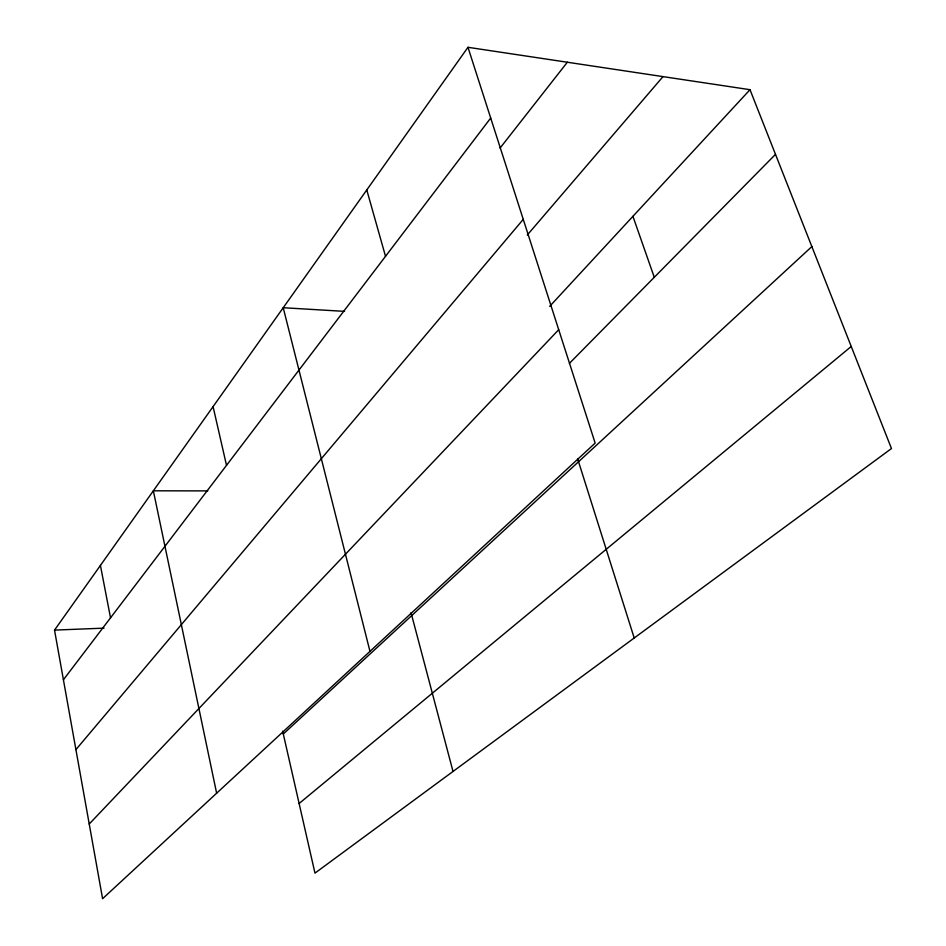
<?xml version="1.0" encoding="UTF-8"?>
<svg xmlns="http://www.w3.org/2000/svg" width="946" height="946" viewBox="0 0 946 946"><rect width="100%" height="100%" fill="white"/><g stroke="black" fill="none" stroke-linecap="round" stroke-linejoin="round"><path stroke-width="1.42" d="M467.974 47.3L595.152 443.095L102.594 898.7L54.525 630.107L467.974 47.3L750.001 89.693L891.475 448.534L314.971 873.123L282.653 731.152M63.406 679.772L490.702 118.037M500.02 148.12L567.34 62.235M75.917 749.622L523.256 219.354M527.265 235.046L663.016 76.614M549.685 306.362L750.001 89.693M89.231 824.013L558.708 329.705M569.386 363.394L775.495 154.364M283.303 734.001L811.857 246.587M299.125 803.497L851.234 346.484M54.525 630.107L104.036 628.144M207.801 490.891L153.347 490.808L216.634 793.209M344.557 311.364L283.221 307.722L369.981 651.38M632.921 216.327L654.277 277.296M577.663 458.916L634.21 638.006M366.776 189.957L385.519 256.319M411.025 612.677L453.016 771.439M213.075 406.614L226.508 465.361M100.418 565.412L110.528 617.833"/></g></svg>
